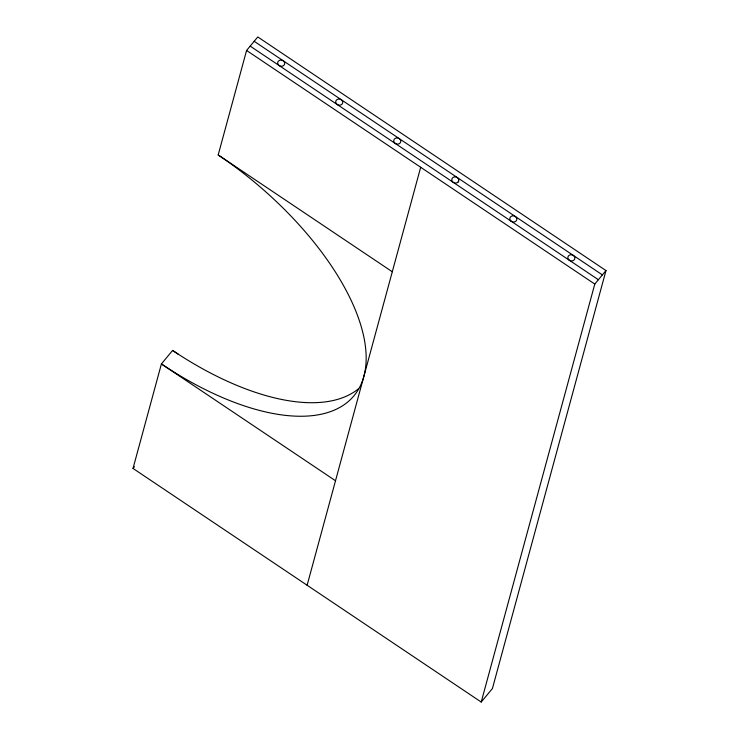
<?xml version="1.0" encoding="UTF-8"?>
<svg xmlns="http://www.w3.org/2000/svg" width="739" height="739" viewBox="0 0 739 739"><rect width="100%" height="100%" fill="white"/><g stroke="black" fill="none" stroke-linecap="round" stroke-linejoin="round"><path stroke-width="1.11" d="M335.506 480.747L161.407 363.939A213.349 100.818 39.7 0 0 363.902 376.253A213.349 100.818 39.7 0 0 218.19 154.95L246.577 50.464L257.782 36.95L605.98 270.566L492.423 688.536L481.218 702.05L133.02 468.434L161.407 363.939L172.603 350.434A213.349 100.818 39.7 0 0 358.664 388.631M307.119 585.242L420.685 167.273M481.218 702.05L594.784 284.072L605.98 270.566M458.198 181.923L458.614 181.24A3.556 3.067 15.2 0 0 454.965 176.88A3.556 3.067 15.2 0 0 452.259 181.341A3.556 3.067 15.2 0 0 458.198 181.923L458.642 181.277M133.02 468.434L134.461 466.697M254.179 41.292L602.387 274.908M250.179 46.114L598.387 279.73M246.577 50.464L594.784 284.072M218.19 154.95L392.289 271.758M172.603 350.434L178.348 354.286M568.679 259.675A3.556 3.067 15.2 0 0 574.683 259.112A3.556 3.067 15.2 0 0 570.73 254.77A3.556 3.067 15.2 0 0 568.679 259.675M510.649 220.739A3.556 3.067 15.2 0 0 516.653 220.176A3.556 3.067 15.2 0 0 512.69 215.834A3.556 3.067 15.2 0 0 510.649 220.739M394.58 142.867A3.556 3.067 15.2 0 0 400.584 142.304A3.556 3.067 15.2 0 0 396.621 137.962A3.556 3.067 15.2 0 0 394.58 142.867M336.55 103.931A3.556 3.067 15.2 0 0 342.554 103.368A3.556 3.067 15.2 0 0 338.591 99.026A3.556 3.067 15.2 0 0 336.55 103.931M278.511 64.995A3.556 3.067 15.2 0 0 284.515 64.432A3.556 3.067 15.2 0 0 280.561 60.09A3.556 3.067 15.2 0 0 278.511 64.995"/></g></svg>
